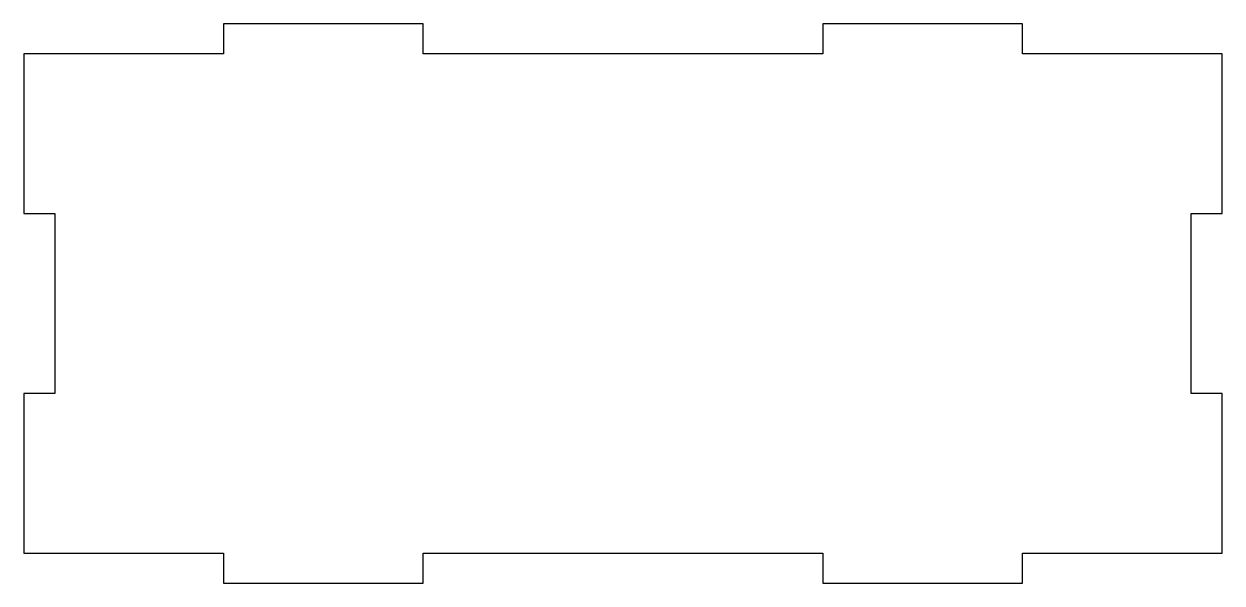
# Model space of a CAD drawing. Header units: metres. Extents: x 0 to 120, y -3 to 53.
import ezdxf

# ---------------------------------------------------------------- set-up
doc = ezdxf.new("R2010")
doc.units = ezdxf.units.M
doc.layers.add('CUT', color=7, linetype='Continuous')

msp = doc.modelspace()

# ---------------------------------------------------------------- linework, layer by layer
at = {"layer": 'CUT', "color": 7}
msp.add_lwpolyline([(20, 0), (20, -3), (40, -3), (40, 0), (80, 0), (80, -3), (100, -3), (100, 0), (120, 0), (120, 16), (116.9, 16), (116.9, 34), (120, 34), (120, 50), (100, 50), (100, 53), (80, 53), (80, 50), (40, 50), (40, 53), (20, 53), (20, 50), (0, 50), (0, 34), (3.1, 34), (3.1, 16), (0, 16), (0, 0)], close=True, dxfattribs=at)

doc.saveas('drawing.dxf')
